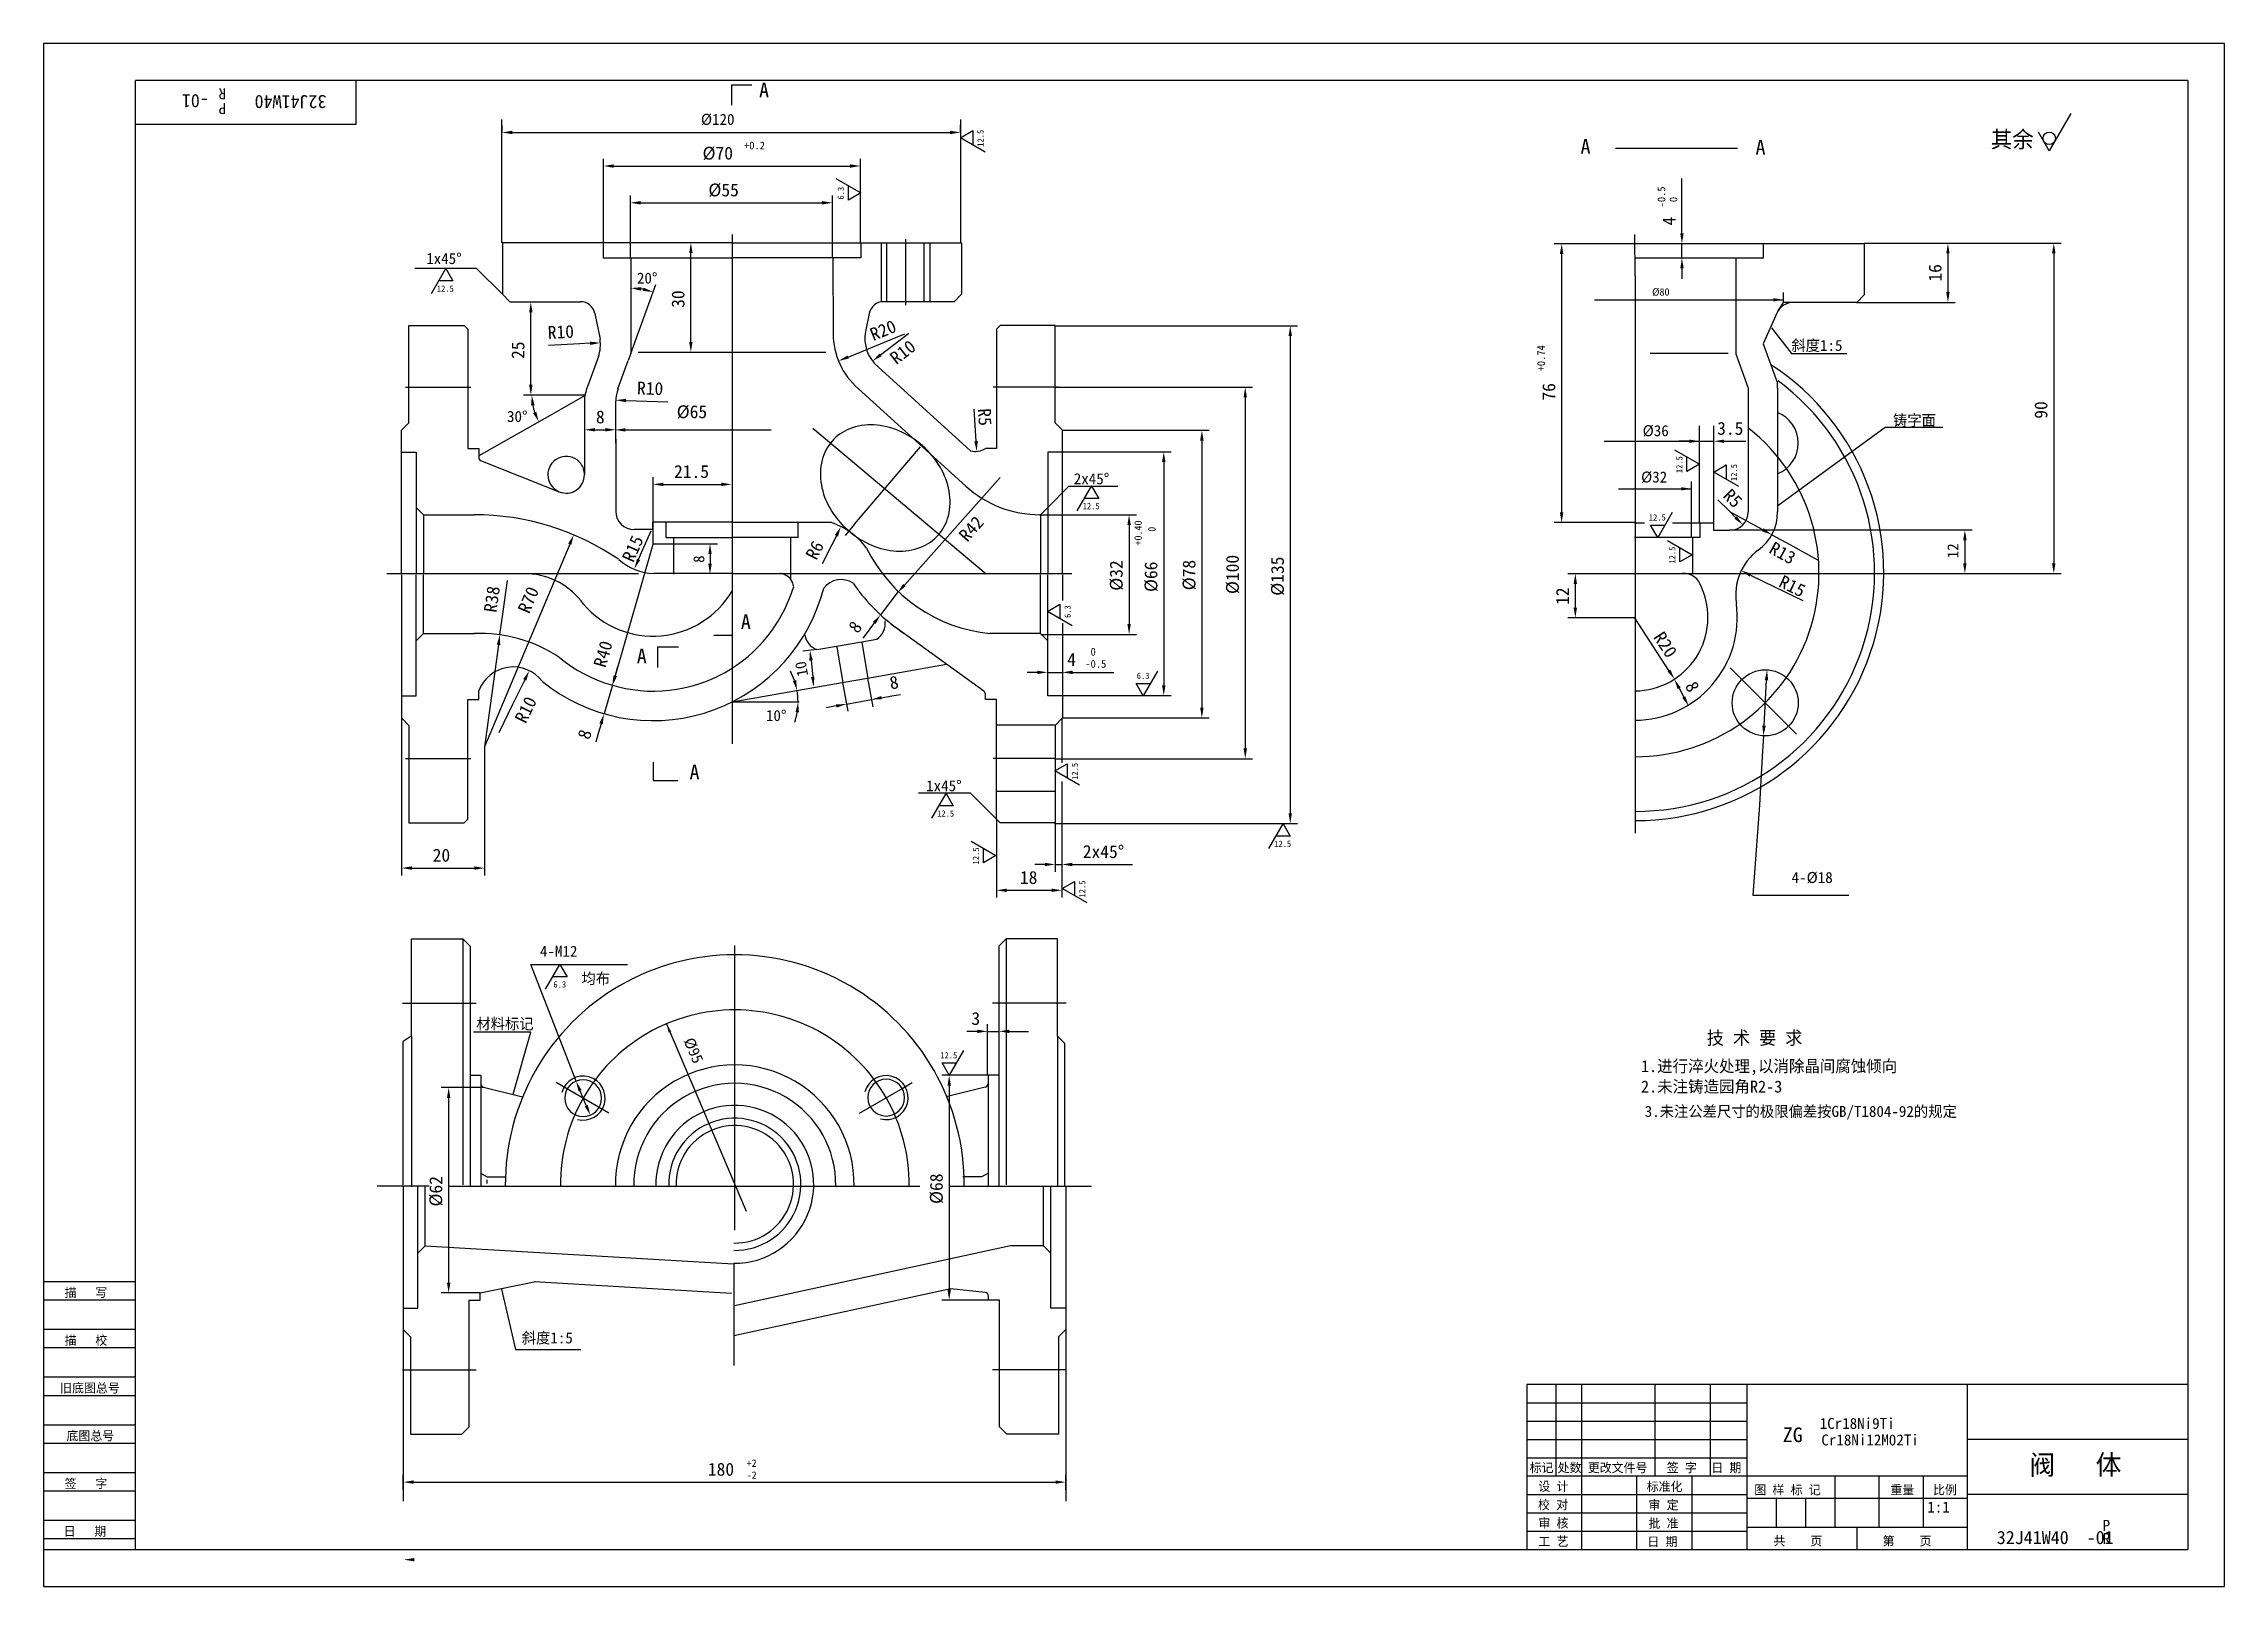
# Model space of a CAD drawing. Header units: metres. Extents: x 0 to 594, y 0 to 420.
import ezdxf

# ---------------------------------------------------------------- set-up
doc = ezdxf.new("R2010")
doc.units = ezdxf.units.M
for name, color, linetype in [('B', 3, 'Continuous'), ('C', 6, 'Continuous'), ('D', 1, 'Continuous'), ('FL', 5, 'Continuous'), ('T', 7, 'Continuous'), ('TL', 4, 'Continuous')]:
    doc.layers.add(name, color=color, linetype=linetype)

# ---------------------------------------------------------------- blocks, each defined once
blk = doc.blocks.new('TUKUN2')
at = {"layer": 'FL'}
for p, q in [((0, 420), (0, 0)), ((594, 420), (0, 420)), ((594, 0), (594, 420)), ((0, 78), (25, 78)), ((0, 70), (25, 70)), ((0, 65), (25, 65)), ((0, 57), (25, 57)), ((412, 30), (412, 55)), ((419, 10), (419, 55)), ((439, 30), (439, 55)), ((454, 30), (454, 55)), ((0, 52), (25, 52)), ((404, 50), (464, 50)), ((0, 44), (25, 44)), ((404, 45), (464, 45)), ((0, 39), (25, 39)), ((404, 40), (464, 40)), ((0, 31), (25, 31)), ((404, 35), (464, 35)), ((449, 10), (449, 30)), ((0, 26), (25, 26)), ((404, 25), (464, 25)), ((0, 18), (25, 18)), ((404, 20), (464, 20)), ((0, 13), (25, 13)), ((404, 15), (464, 15)), ((0, 0), (594, 0))]:
    blk.add_line(p, q, dxfattribs=at)
at = {"layer": 'TL'}
for p, q in [((25, 10), (25, 410)), ((584, 410), (25, 410)), ((85, 410), (85, 398)), ((584, 410), (584, 10)), ((85, 398), (25, 398)), ((0, 83), (25, 83)), ((404, 55), (404, 10)), ((584, 55), (404, 55)), ((464, 10), (464, 55)), ((524, 10), (524, 55)), ((584, 40), (524, 40)), ((524, 30), (404, 30)), ((434, 10), (434, 30)), ((488, 16), (488, 30)), ((500, 16), (500, 30)), ((512, 16), (512, 30)), ((464, 24), (524, 24)), ((472, 16), (472, 24)), ((480, 16), (480, 24)), ((584, 25), (524, 25)), ((524, 16), (464, 16)), ((494, 10), (494, 16)), ((0, 10), (584, 10))]:
    blk.add_line(p, q, dxfattribs=at)
at = {"layer": 'T'}
for s, p in [('描   写', (5.74, 78.76)), ('描   校', (5.74, 65.76)), ('旧底图总号', (4.49, 52.76)), ('底图总号', (6.22, 39.76)), ('标记', (404.75, 31.07)), ('处数', (412.38, 31.07)), ('更改文件号', (420.61, 31.07)), ('签 字', (442.1, 31.07)), ('日 期', (454.23, 31.07)), ('签   字', (5.74, 26.76)), ('校 对', (407.05, 20.99)), ('设 计', (407.14, 25.99)), ('标准化', (436.65, 25.93)), ('审 定', (437.13, 20.93)), ('图 样 标 记', (465.95, 25.04)), ('重量', (503.03, 25.04)), ('比例', (514.64, 25.04)), ('审 核', (407.14, 15.99)), ('批 准', (437.13, 15.93)), ('日   期', (5.45, 13.76)), ('工 艺', (407.14, 10.99)), ('日 期', (436.84, 10.93)), ('共    页', (471.18, 11.13)), ('第    页', (500.9, 11.13))]:
    blk.add_text(s, height=2.5, dxfattribs=at).set_placement(p)

msp = doc.modelspace()

# ---------------------------------------------------------------- linework, layer by layer
at = {"layer": 'B'}
msp.add_lwpolyline([(239.38, 310.53, 0.08), (232.9, 314.62, 0.09), (226.17, 316.18, 0.11), (219.56, 315.12, 0.12), (214.76, 311.78, 0.12), (212.05, 306.6, 0.11), (211.84, 299.91, 0.09), (214.23, 293.43, 0.08), (219.11, 287.52, 0.08), (225.59, 283.42, 0.09), (232.32, 281.86, 0.11), (238.93, 282.92, 0.12), (243.73, 286.26, 0.12), (246.44, 291.44, 0.11), (246.65, 298.14, 0.09), (244.26, 304.61, 0.08)], format="xyb", close=True, dxfattribs=at)
at = {"layer": 'C'}
for p, q in [((187.51, 368.04), (187.51, 264.19)), ((234.78, 366.78), (234.78, 348.76)), ((433.49, 356.75), (433.46, 368.01)), ((433.49, 356.75), (433.49, 243.52)), ((98.61, 326.51), (116.41, 326.51)), ((275.45, 326.51), (258.61, 326.51)), ((276.42, 326.51), (275.88, 326.51)), ((256.76, 275.61), (209.55, 315.22)), ((220.87, 289.22), (238.81, 310.27)), ((220.87, 289.22), (218.33, 286.11)), ((93.51, 275.75), (162.05, 275.75)), ((200.51, 275.75), (280.09, 275.75)), ((446.34, 275.75), (501.25, 275.75)), ((187.51, 258.86), (187.51, 229.39)), ((459.36, 250.1), (477.42, 232.04)), ((433.49, 243.52), (433.49, 235.78)), ((433.49, 235.78), (433.49, 205.09)), ((98.61, 225.42), (116.41, 225.42)), ((275.29, 225.42), (258.61, 225.42)), ((188.22, 174.46), (188.22, 96.97)), ((97.73, 158.8), (117.81, 158.8)), ((278.53, 158.8), (258.45, 158.8)), ((142.2, 135.66), (139.6, 137.16)), ((234, 135.66), (236.6, 137.16)), ((153.98, 128.87), (142.2, 135.66)), ((222.23, 128.87), (234, 135.66)), ((105.02, 108.98), (90.86, 108.98)), ((110.32, 108.98), (238.66, 108.98)), ((246.66, 108.98), (285.4, 108.98)), ((188.02, 87.83), (188.02, 79.89)), ((188.02, 79.89), (188.02, 76.35)), ((188.02, 76.35), (188.02, 68.19)), ((188.02, 68.16), (188.02, 60.16)), ((97.73, 58.95), (117.81, 58.95)), ((278.53, 58.95), (258.45, 58.95))]:
    msp.add_line(p, q, dxfattribs=at)
msp.add_lwpolyline([(147.06, 267.38, 0.23), (131.98, 275.7, 0.23)], format="xyb", dxfattribs=at)
for centre, radius, start, end in [((433.58, 275.88), 50, 269.89, 51.89), ((166, 283.7), 25, 220.76, 329.36), ((188.26, 109.45), 47.5, 359.43, 180.57)]:
    msp.add_arc(centre, radius, start, end, dxfattribs=at)
at = {"layer": 'D'}
for p, q in [((124.84, 365.73), (124.84, 399.32)), ((249.83, 365.73), (249.83, 399.32)), ((552.15, 400.99), (546.29, 390.85)), ((124.88, 395.82), (124.88, 397.82)), ((127.68, 395.82), (246.91, 395.82)), ((249.71, 395.82), (249.71, 397.82)), ((249.71, 394.35), (253.09, 396.31)), ((256.47, 390.45), (249.71, 394.35)), ((253.09, 396.31), (253.09, 392.4)), ((546.29, 390.85), (543.36, 395.92)), ((152.5, 365.73), (152.5, 388.68)), ((155.3, 386.68), (219.67, 386.68)), ((222.47, 365.73), (222.47, 388.68)), ((215.82, 383.24), (222.58, 379.34)), ((219.2, 377.39), (219.2, 381.29)), ((446.25, 373.72), (446.25, 383.29)), ((159.82, 361.66), (159.82, 378.68)), ((162.62, 376.68), (212.05, 376.68)), ((214.85, 361.66), (214.85, 378.68)), ((222.58, 379.34), (219.2, 377.39)), ((446.25, 371.13), (446.25, 373.72)), ((446.25, 368.33), (446.25, 371.13)), ((176.3, 338.79), (176.3, 363.02)), ((228.16, 365.78), (228.16, 349.76)), ((241.4, 365.78), (241.4, 349.76)), ((433.39, 365.53), (411.48, 365.53)), ((413.48, 362.73), (413.48, 292.4)), ((446.25, 361.61), (446.25, 365.53)), ((495.9, 365.67), (520.7, 365.67)), ((518.7, 362.87), (518.7, 352.37)), ((520.7, 365.67), (549.53, 365.67)), ((547.53, 362.87), (547.53, 278.55)), ((117.94, 358.82), (101.15, 358.82)), ((105.64, 352.02), (109.54, 358.78)), ((109.54, 358.78), (111.49, 355.4)), ((125.01, 351.75), (117.94, 358.82)), ((446.25, 358.81), (446.25, 356.01)), ((111.49, 355.4), (107.59, 355.4)), ((159.95, 335.68), (166.79, 354.47)), ((473.92, 349.57), (473.92, 352.26)), ((132.7, 327.12), (132.7, 346.86)), ((422.45, 350.26), (473.92, 350.26)), ((472.48, 347.27), (473.89, 349.52)), ((476.65, 349.57), (473.89, 349.57)), ((493.77, 349.57), (520.7, 349.57)), ((219.11, 334.68), (232.13, 339.98)), ((231.44, 337.94), (235.64, 341.18)), ((232.13, 339.98), (234.58, 340.98)), ((275.37, 343.19), (341.56, 343.19)), ((339.56, 340.39), (339.56, 210.48)), ((470.61, 342.61), (476.05, 335.65)), ((146.06, 338.28), (137.48, 337.86)), ((148.86, 338.42), (146.06, 338.28)), ((227.99, 335.29), (231.44, 337.94)), ((476.05, 335.65), (491.15, 335.65)), ((147.31, 324.32), (130.7, 324.32)), ((158.65, 322.85), (161.45, 322.77)), ((161.45, 322.77), (170.04, 322.52)), ((275.37, 326.48), (329.31, 326.48)), ((327.31, 323.68), (327.31, 228.12)), ((150.19, 314.88), (153.01, 314.88)), ((158.48, 314.84), (198.16, 314.84)), ((253.81, 314.58), (253.44, 320.5)), ((451.03, 309.9), (451.03, 315.96)), ((454.95, 313.76), (454.95, 315.91)), ((472.4, 294.24), (501.59, 315.6)), ((501.59, 315.6), (517.27, 315.6)), ((253.98, 311.79), (253.81, 314.58)), ((277.51, 314.75), (317.49, 314.75)), ((315.49, 311.95), (315.49, 239.21)), ((425.02, 311.76), (451.03, 311.76)), ((444.24, 309.41), (451, 305.5)), ((448.23, 311.76), (445.43, 311.76)), ((451.03, 311.76), (451.03, 313.76)), ((451.03, 311.76), (454.95, 311.76)), ((451.03, 289.69), (451.03, 309.9)), ((454.95, 289.69), (454.95, 313.76)), ((457.75, 311.76), (460.55, 311.76)), ((460.55, 311.76), (463.68, 311.76)), ((277.27, 308.86), (307.11, 308.86)), ((305.11, 306.06), (305.11, 245.29)), ((447.62, 303.55), (447.62, 307.45)), ((451, 305.5), (447.62, 303.55)), ((454.95, 303.35), (458.33, 305.3)), ((461.71, 299.44), (454.95, 303.35)), ((458.33, 305.3), (458.33, 301.39)), ((166, 283.7), (166, 302.01)), ((168.8, 300.01), (184.63, 300.01)), ((234.46, 272.6), (260.56, 301.85)), ((273.51, 293.75), (279.26, 299.48)), ((279.26, 299.48), (292.57, 299.48)), ((281.54, 292.8), (285.45, 299.56)), ((285.45, 299.56), (287.4, 296.18)), ((428.94, 298.8), (448.88, 298.8)), ((448.88, 285.49), (448.88, 300.8)), ((271.51, 291.75), (297.66, 291.75)), ((287.4, 296.18), (283.5, 296.18)), ((443.56, 292.32), (439.65, 285.56)), ((458.89, 292.98), (456.03, 295.84)), ((460.87, 291), (458.89, 292.98)), ((468.26, 287.65), (459.32, 292.55)), ((163.17, 282.13), (165.47, 287.33)), ((215.93, 286.03), (214.66, 283.53)), ((295.66, 288.95), (295.66, 261.98)), ((433.39, 289.6), (411.48, 289.6)), ((439.65, 285.56), (437.7, 288.94)), ((437.7, 288.94), (441.61, 288.94)), ((459.23, 287.59), (525.31, 287.59)), ((470.72, 286.3), (475.63, 283.61)), ((143.3, 283.69), (120.09, 228.53)), ((155.74, 247.94), (166, 283.7)), ((162.04, 279.57), (163.17, 282.13)), ((166, 283.82), (183.52, 283.82)), ((181.52, 281.02), (181.52, 278.39)), ((214.66, 283.53), (212.07, 278.39)), ((442.31, 284.77), (449.07, 280.87)), ((445.69, 278.91), (445.69, 282.82)), ((449.07, 280.87), (445.69, 278.91)), ((475.63, 283.61), (483.16, 279.48)), ((523.31, 284.79), (523.31, 278.55)), ((125.05, 264.65), (126.31, 273.82)), ((433.33, 275.7), (415.21, 275.7)), ((464.91, 275.32), (471.47, 272.12)), ((501.25, 275.75), (525.31, 275.75)), ((525.31, 275.75), (549.53, 275.75)), ((232.8, 270.86), (227.97, 264.52)), ((273.44, 265.42), (276.82, 267.37)), ((276.82, 267.37), (276.82, 263.47)), ((417.21, 272.9), (417.21, 266.48)), ((471.47, 272.12), (479.19, 268.36)), ((124.29, 259.1), (125.05, 264.65)), ((226.27, 262.29), (224.57, 260.06)), ((280.2, 261.52), (273.44, 265.42)), ((433.33, 263.68), (415.21, 263.68)), ((442.69, 249.36), (433.33, 263.79)), ((123.91, 256.33), (120.09, 228.53)), ((224.57, 260.06), (223.11, 258.14)), ((271.59, 259.18), (297.66, 259.18)), ((155.64, 247.75), (156.43, 250.44)), ((210.63, 255.02), (206.76, 254.63)), ((209.03, 252.04), (209.48, 247.6)), ((131.05, 246.78), (127.75, 240.05)), ((154.85, 245.06), (152.64, 237.54)), ((217.61, 246.04), (219.02, 238.23)), ((224.43, 247.27), (225.84, 239.46)), ((270.66, 248.83), (267.86, 248.83)), ((273.46, 248.83), (277.47, 248.83)), ((280.27, 248.83), (283.07, 248.83)), ((283.07, 248.83), (285.66, 248.83)), ((285.66, 248.83), (291.55, 248.83)), ((299.53, 242.43), (297.58, 245.81)), ((297.58, 245.81), (301.48, 245.81)), ((303.43, 249.19), (299.53, 242.43)), ((445.5, 244.49), (446.76, 242.11)), ((468.6, 234.33), (469.27, 246.72)), ((127.75, 240.05), (123.96, 232.34)), ((187.51, 240.79), (205.76, 240.79)), ((215.91, 239.7), (213.15, 239.2)), ((218.66, 240.19), (225.48, 241.43)), ((228.24, 241.92), (231, 242.42)), ((231, 242.42), (233.38, 242.85)), ((277.27, 242.49), (307.11, 242.49)), ((97.51, 236.41), (97.51, 193.55)), ((151.06, 232.17), (150.38, 229.84)), ((151.85, 234.85), (151.06, 232.17)), ((277.36, 236.4), (277.36, 224.16)), ((277.51, 236.41), (317.49, 236.41)), ((120.09, 228.53), (120.09, 193.55)), ((468.14, 225.95), (467.41, 212.71)), ((468.44, 231.54), (468.14, 225.95)), ((275.37, 225.32), (329.31, 225.32)), ((275.42, 221.98), (278.8, 223.94)), ((282.18, 218.08), (275.42, 221.98)), ((278.8, 223.94), (278.8, 220.03)), ((252.44, 215.98), (238.29, 215.98)), ((241.9, 209.12), (245.8, 215.88)), ((245.8, 215.88), (247.75, 212.5)), ((259.51, 208.91), (252.44, 215.98)), ((277.36, 219.16), (277.36, 194.53)), ((247.75, 212.5), (243.85, 212.5)), ((259.51, 208.91), (259.51, 187.5)), ((275.56, 207.97), (275.56, 194.53)), ((467.41, 212.71), (465.58, 188.21)), ((252.65, 202.86), (259.41, 198.96)), ((275.37, 207.68), (341.56, 207.68)), ((333.7, 200.87), (337.6, 207.63)), ((339.56, 204.25), (335.65, 204.25)), ((337.6, 207.63), (339.56, 204.25)), ((256.03, 197.01), (256.03, 200.91)), ((259.41, 198.96), (256.03, 197.01)), ((272.76, 196.53), (269.96, 196.53)), ((275.56, 196.53), (277.36, 196.53)), ((280.16, 196.53), (282.96, 196.53)), ((282.96, 196.53), (296.55, 196.53)), ((100.31, 195.55), (117.29, 195.55)), ((277.36, 194.53), (277.36, 187.5)), ((277.44, 189.97), (280.82, 191.92)), ((280.82, 191.92), (280.82, 188.02)), ((262.31, 189.5), (274.56, 189.5)), ((284.2, 186.07), (277.44, 189.97)), ((465.58, 188.21), (491.67, 188.21)), ((145.03, 137.53), (132.72, 169.33)), ((132.72, 169.33), (159, 169.33)), ((136.74, 162.57), (140.64, 169.33)), ((140.64, 169.33), (142.59, 165.95)), ((142.59, 165.95), (138.69, 165.95)), ((132.74, 150.9), (117.09, 150.9)), ((127.86, 133.98), (132.74, 150.9)), ((169.65, 153.15), (191.36, 102.17)), ((254.3, 151.1), (251.5, 151.1)), ((257.1, 139.13), (257.1, 153.1)), ((257.1, 151.1), (260.22, 151.1)), ((263.02, 151.1), (265.82, 151.1)), ((265.82, 151.1), (268.25, 151.1)), ((250.57, 145.89), (246.66, 139.13)), ((257.1, 139.13), (244.66, 139.13)), ((246.66, 139.13), (244.71, 142.51)), ((244.71, 142.51), (248.62, 142.51)), ((120.04, 135.78), (108.32, 135.78)), ((110.32, 132.98), (110.32, 82.67)), ((147.81, 130.89), (146.11, 134.95)), ((246.66, 136.33), (246.66, 80.73)), ((118.94, 79.87), (108.32, 79.87)), ((124.68, 80.88), (128.55, 64.51)), ((257.39, 77.93), (244.66, 77.93)), ((97.93, 69.93), (97.93, 23.16)), ((278.39, 69.93), (278.39, 23.16)), ((128.55, 64.51), (146.3, 64.51)), ((97.95, 26.29), (97.95, 30.38)), ((278.42, 26.29), (278.42, 30.38)), ((100.75, 28.38), (275.62, 28.38))]:
    msp.add_line(p, q, dxfattribs=at)
msp.add_circle((546.29, 394.23), 1.69, dxfattribs=at)
for centre, radius, start, end in [((159.95, 335.68), 17.77, 79.04, 80.96), ((147.78, 324.32), 14.8, 190.85, 198.59), ((187.51, 240.79), 17.98, 18.93, 27.86), ((187.51, 240.79), 17.98, 0, 10), ((187.51, 240.79), 17.98, 342.14, 351.07)]:
    msp.add_arc(centre, radius, start, end, dxfattribs=at)
for points in [[(127.68, 396.29), (127.68, 395.36), (124.88, 395.82)], [(246.91, 396.29), (246.91, 395.36), (249.71, 395.82)], [(155.3, 387.15), (155.3, 386.22), (152.5, 386.68)], [(219.67, 387.15), (219.67, 386.22), (222.47, 386.68)], [(162.62, 377.14), (162.62, 376.21), (159.82, 376.68)], [(212.05, 377.14), (212.05, 376.21), (214.85, 376.68)], [(445.79, 368.33), (446.72, 368.33), (446.25, 365.53)], [(175.84, 363.02), (176.77, 363.02), (176.3, 365.82)], [(413.01, 362.73), (413.95, 362.73), (413.48, 365.53)], [(518.24, 362.87), (519.17, 362.87), (518.7, 365.67)], [(547.06, 362.87), (548, 362.87), (547.53, 365.67)], [(445.79, 358.81), (446.72, 358.81), (446.25, 361.61)], [(162.71, 352.76), (162.78, 353.69), (159.95, 353.45)], [(163.46, 353.57), (163.21, 352.68), (166.03, 352.38)], [(471.12, 350.71), (473.92, 350.26), (471.12, 349.81)], [(518.24, 352.37), (519.17, 352.37), (518.7, 349.57)], [(132.24, 346.86), (133.17, 346.86), (132.7, 349.66)], [(148.88, 337.95), (148.84, 338.88), (151.66, 338.55)], [(175.84, 338.79), (176.77, 338.79), (176.3, 335.99)], [(339.1, 340.39), (340.03, 340.39), (339.56, 343.19)], [(219.29, 334.25), (218.94, 335.11), (216.52, 333.62)], [(228.28, 334.92), (227.71, 335.66), (225.78, 333.58)], [(132.24, 327.12), (133.17, 327.12), (132.7, 324.32)], [(132.78, 321.49), (133.71, 321.58), (132.98, 324.32)], [(158.64, 322.38), (158.67, 323.32), (155.85, 322.93)], [(326.84, 323.68), (327.77, 323.68), (327.31, 326.48)], [(134.18, 319.79), (133.32, 319.41), (134.89, 317.05)], [(150.19, 315.34), (150.19, 314.41), (147.39, 314.88)], [(153.01, 315.34), (153.01, 314.41), (155.81, 314.88)], [(158.48, 315.31), (158.48, 314.37), (155.68, 314.84)], [(253.52, 311.76), (254.45, 311.82), (254.16, 308.99)], [(315.02, 311.95), (315.95, 311.95), (315.49, 314.75)], [(448.23, 312.22), (448.23, 311.29), (451.03, 311.76)], [(448.23, 312.21), (451.03, 311.76), (448.23, 311.31)], [(457.75, 312.22), (457.75, 311.29), (454.95, 311.76)], [(304.64, 306.06), (305.57, 306.06), (305.11, 308.86)], [(168.8, 300.48), (168.8, 299.54), (166, 300.01)], [(184.63, 300.48), (184.63, 299.54), (187.43, 300.01)], [(446.08, 299.25), (448.88, 298.8), (446.08, 298.35)], [(295.2, 288.95), (296.13, 288.95), (295.66, 291.75)], [(413.01, 292.4), (413.95, 292.4), (413.48, 289.6)], [(460.54, 290.67), (461.2, 291.33), (462.85, 289.02)], [(143.73, 283.51), (142.87, 283.87), (144.38, 286.27)], [(216.34, 285.81), (215.51, 286.24), (217.19, 288.52)], [(468.04, 287.24), (468.49, 288.06), (470.72, 286.3)], [(522.85, 284.79), (523.78, 284.79), (523.31, 287.59)], [(162.47, 279.38), (161.62, 279.76), (160.91, 277.01)], [(181.05, 281.02), (181.99, 281.02), (181.52, 283.82)], [(181.05, 278.39), (181.99, 278.39), (181.52, 275.59)], [(416.74, 272.9), (417.67, 272.9), (417.21, 275.7)], [(464.7, 274.9), (465.11, 275.74), (462.39, 276.54)], [(522.85, 278.55), (523.78, 278.55), (523.31, 275.75)], [(547.06, 278.55), (548, 278.55), (547.53, 275.75)], [(234.81, 272.29), (234.11, 272.91), (232.59, 270.51)], [(225.9, 262.57), (226.64, 262.01), (227.97, 264.52)], [(295.2, 261.98), (296.13, 261.98), (295.66, 259.18)], [(416.74, 266.48), (417.67, 266.48), (417.21, 263.68)], [(124.37, 256.27), (123.45, 256.39), (124.29, 259.1)], [(209.5, 252.09), (208.57, 251.99), (208.75, 254.83)], [(442.3, 249.11), (443.08, 249.62), (444.21, 247.01)], [(469.74, 246.69), (468.81, 246.74), (469.43, 249.51)], [(131.47, 246.57), (130.63, 246.99), (132.28, 249.29)], [(155.19, 247.88), (156.09, 247.62), (154.85, 245.06)], [(156.19, 247.81), (155.29, 248.07), (154.96, 245.25)], [(204.98, 246.74), (204.07, 246.5), (205.22, 243.91)], [(209.94, 247.65), (209.02, 247.56), (209.76, 244.82)], [(270.66, 249.3), (270.66, 248.37), (273.46, 248.83)], [(280.27, 249.3), (280.27, 248.37), (277.47, 248.83)], [(304.64, 245.29), (305.57, 245.29), (305.11, 242.49)], [(445.91, 244.71), (445.08, 244.27), (444.18, 246.97)], [(204.81, 238.03), (205.74, 237.96), (205.5, 240.79)], [(215.83, 240.15), (215.99, 239.24), (218.66, 240.19)], [(228.16, 242.38), (228.32, 241.47), (225.48, 241.43)], [(315.02, 239.21), (315.95, 239.21), (315.49, 236.41)], [(447.17, 242.33), (446.35, 241.89), (448.08, 239.64)], [(151.4, 234.98), (152.3, 234.72), (152.64, 237.54)], [(469.06, 234.31), (468.13, 234.36), (468.44, 231.54)], [(326.84, 228.12), (327.77, 228.12), (327.31, 225.32)], [(339.1, 210.48), (340.03, 210.48), (339.56, 207.68)], [(100.31, 196.02), (100.31, 195.09), (97.51, 195.55)], [(117.29, 196.02), (117.29, 195.09), (120.09, 195.55)], [(272.76, 197), (272.76, 196.07), (275.56, 196.53)], [(280.16, 197), (280.16, 196.07), (277.36, 196.53)], [(262.31, 189.96), (262.31, 189.03), (259.51, 189.5)], [(274.56, 189.96), (274.56, 189.03), (277.36, 189.5)], [(170.97, 151.03), (169.65, 153.15), (170.25, 150.73)], [(254.3, 151.56), (254.3, 150.63), (257.1, 151.1)], [(263.02, 151.56), (263.02, 150.63), (260.22, 151.1)], [(145.68, 134.77), (146.54, 135.13), (145.03, 137.53)], [(246.2, 136.33), (247.13, 136.33), (246.66, 139.13)], [(109.86, 132.98), (110.79, 132.98), (110.32, 135.78)], [(147.38, 130.71), (148.24, 131.07), (148.9, 128.31)], [(109.86, 82.67), (110.79, 82.67), (110.32, 79.87)], [(246.2, 80.73), (247.13, 80.73), (246.66, 77.93)], [(100.75, 28.85), (100.75, 27.92), (97.95, 28.38)], [(275.62, 28.85), (275.62, 27.92), (278.42, 28.38)], [(100.96, 7.73), (100.96, 6.8), (98.16, 7.26)]]:
    msp.add_solid(points, dxfattribs=at)
at = {"layer": 'FL'}
for centre in [(146.96, 132.92), (229.48, 133.05)]:
    msp.add_arc(centre, 6, 255, 165, dxfattribs=at)
at = {"layer": 'TL'}
for p, q in [((187.37, 408.78), (187.37, 403.23)), ((187.37, 408.78), (192.93, 408.78)), ((428.13, 391.56), (461.34, 391.56)), ((152.51, 365.75), (125.01, 365.75)), ((125.01, 365.75), (125.01, 351.75)), ((152.45, 365.68), (152.45, 361.68)), ((187.51, 365.75), (152.51, 365.75)), ((187.51, 365.75), (222.51, 365.75)), ((222.51, 365.75), (229.76, 365.75)), ((222.57, 365.68), (222.57, 361.68)), ((229.69, 349.76), (229.69, 365.78)), ((229.76, 365.75), (239.84, 365.75)), ((239.84, 365.75), (250.01, 365.75)), ((239.88, 349.76), (239.88, 365.78)), ((250.01, 365.75), (250.01, 351.75)), ((433.4, 365.57), (468.4, 365.57)), ((468.4, 365.57), (495.9, 365.57)), ((468.4, 365.57), (468.4, 361.57)), ((495.9, 365.57), (495.9, 351.57)), ((152.45, 361.68), (159.95, 361.68)), ((159.95, 361.68), (159.95, 335.68)), ((159.95, 361.68), (187.56, 361.68)), ((215.07, 361.68), (187.47, 361.68)), ((214.97, 361.6), (215.04, 341.1)), ((222.57, 361.68), (215.07, 361.68)), ((460.9, 361.57), (433.47, 361.57)), ((460.9, 361.57), (460.9, 335.57)), ((468.4, 361.57), (460.9, 361.57)), ((125.01, 351.75), (127.01, 349.75)), ((250.01, 351.75), (248.01, 349.75)), ((495.9, 351.57), (493.9, 349.57)), ((127.01, 349.75), (146.23, 349.75)), ((150.16, 346.54), (151.56, 339.53)), ((224.87, 346.54), (223.89, 341.65)), ((239.84, 349.75), (228.79, 349.75)), ((248.01, 349.75), (239.84, 349.75)), ((472.08, 346.59), (468.41, 338.3)), ((493.9, 349.57), (476.65, 349.57)), ((99.51, 343.25), (114.51, 343.25)), ((99.51, 316.75), (99.51, 343.25)), ((114.51, 343.25), (115.51, 342.25)), ((115.51, 342.25), (115.51, 309.75)), ((260.51, 343.25), (259.51, 342.25)), ((259.51, 342.25), (259.51, 309.75)), ((275.51, 343.25), (260.51, 343.25)), ((275.51, 316.75), (275.51, 343.25)), ((156.45, 326.06), (159.26, 333.77)), ((161.92, 335.99), (213.08, 335.99)), ((458.82, 335.65), (437.58, 335.65)), ((460.9, 335.57), (464.32, 326.17)), ((468.41, 338.3), (472.32, 327.58)), ((148.33, 327.14), (147.91, 325.98)), ((252.48, 309.18), (227.31, 331.99)), ((472.32, 326.17), (472.32, 327.86)), ((147.3, 324.16), (138.64, 319.16)), ((147.31, 322.56), (147.31, 302.62)), ((155.85, 311.19), (155.85, 322.64)), ((251.21, 299.53), (221.94, 326.06)), ((464.32, 326.17), (464.32, 292.55)), ((472.32, 326.17), (472.32, 292.57)), ((97.51, 314.75), (99.51, 316.75)), ((138.64, 319.16), (118.54, 307.82)), ((277.51, 314.75), (275.51, 316.75)), ((97.51, 308.75), (97.51, 314.75)), ((115.51, 309.75), (118.51, 309.75)), ((118.51, 309.75), (118.51, 307.33)), ((155.85, 312.28), (155.85, 292.71)), ((259.51, 309.75), (256.51, 309.75)), ((277.51, 308.75), (277.51, 314.75)), ((97.51, 275.75), (97.51, 308.75)), ((97.51, 308.75), (101.51, 308.75)), ((101.51, 308.75), (101.51, 293.75)), ((119.01, 306.47), (140.46, 297.97)), ((273.51, 308.75), (273.51, 293.75)), ((277.51, 308.75), (273.51, 308.75)), ((277.51, 275.75), (277.51, 308.75)), ((101.51, 293.75), (103.51, 291.75)), ((101.51, 293.75), (101.51, 275.75)), ((103.51, 291.75), (117.31, 291.75)), ((103.51, 291.75), (103.51, 275.75)), ((271.51, 291.75), (271.36, 291.75)), ((273.51, 293.75), (271.51, 291.75)), ((271.51, 291.75), (271.51, 275.75)), ((273.51, 293.75), (273.51, 275.75)), ((165.88, 287.71), (160.85, 287.71)), ((169.38, 289.71), (165.88, 289.71)), ((165.88, 289.71), (165.88, 287.71)), ((187.38, 289.71), (169.38, 289.71)), ((169.61, 285.55), (169.61, 289.71)), ((169.61, 285.55), (171.61, 285.55)), ((171.61, 285.55), (171.61, 275.56)), ((171.61, 285.55), (187.61, 285.55)), ((203.41, 285.55), (187.41, 285.55)), ((187.65, 289.71), (205.65, 289.71)), ((205.41, 285.55), (203.41, 285.55)), ((205.41, 289.55), (205.41, 285.55)), ((205.65, 289.71), (209.15, 289.71)), ((209.15, 289.71), (214.31, 289.71)), ((433.33, 289.55), (436.06, 289.55)), ((449.11, 285.55), (433.33, 285.55)), ((443.69, 289.55), (451.33, 289.55)), ((449.11, 285.55), (449.11, 275.76)), ((451.11, 285.55), (449.11, 285.55)), ((451.11, 289.55), (451.11, 285.55)), ((451.33, 289.55), (454.83, 289.55)), ((454.83, 289.55), (454.83, 287.55)), ((454.83, 287.55), (459.32, 287.55)), ((97.51, 275.41), (97.51, 242.41)), ((101.51, 257.41), (101.51, 275.41)), ((103.51, 259.41), (103.51, 275.41)), ((171.51, 275.75), (166.18, 275.75)), ((187.51, 275.75), (171.51, 275.75)), ((187.51, 275.75), (200.51, 275.75)), ((271.51, 259.41), (271.51, 275.41)), ((273.51, 257.41), (273.51, 275.41)), ((277.51, 275.41), (277.51, 268.38)), ((433.49, 275.75), (446.34, 275.75)), ((187.51, 264.19), (187.51, 258.86)), ((256.1, 243.71), (230.6, 262.16)), ((277.51, 262.19), (277.51, 242.41)), ((101.51, 257.41), (103.51, 259.41)), ((101.51, 242.41), (101.51, 257.41)), ((103.51, 259.41), (117.25, 259.41)), ((167.22, 255.77), (172.96, 255.77)), ((167.22, 255.77), (167.22, 250.13)), ((187.51, 258.86), (182.6, 258.86)), ((210.63, 255.02), (215.98, 255.96)), ((215.98, 255.96), (222.9, 257.18)), ((216.06, 255.69), (216.01, 255.97)), ((216.06, 255.69), (217.68, 246.11)), ((222.85, 257.03), (224.49, 247.12)), ((222.9, 257.18), (226.94, 257.89)), ((271.51, 259.41), (257.77, 259.41)), ((273.51, 257.41), (271.51, 259.41)), ((273.51, 242.41), (273.51, 257.41)), ((224.41, 247.29), (245.9, 251.08)), ((118.51, 241.41), (118.51, 243.83)), ((197.36, 242.52), (217.52, 246.08)), ((217.52, 246.08), (224.41, 247.29)), ((97.51, 242.41), (101.51, 242.41)), ((97.51, 242.41), (97.51, 236.41)), ((115.51, 208.91), (115.51, 241.41)), ((115.51, 241.41), (118.51, 241.41)), ((187.51, 240.79), (197.36, 242.52)), ((256.51, 241.41), (256.51, 242.9)), ((259.51, 241.41), (256.51, 241.41)), ((259.51, 234.63), (259.51, 241.41)), ((277.51, 242.41), (273.51, 242.41)), ((277.51, 242.41), (277.51, 236.41)), ((97.51, 236.41), (99.51, 234.41)), ((99.51, 234.41), (99.51, 207.91)), ((259.51, 216.55), (259.51, 234.63)), ((259.59, 234.55), (275.56, 234.55)), ((277.51, 236.41), (275.51, 234.41)), ((275.51, 234.41), (275.51, 216.55)), ((166.03, 224.38), (166.03, 219.36)), ((166.03, 219.36), (172.71, 219.36)), ((259.51, 208.91), (259.51, 216.55)), ((259.59, 216.53), (275.56, 216.53)), ((275.51, 216.55), (275.51, 207.91)), ((99.51, 207.91), (114.51, 207.91)), ((114.51, 207.91), (115.51, 208.91)), ((260.51, 207.91), (259.51, 208.91)), ((275.51, 207.91), (260.51, 207.91)), ((100.18, 176.28), (114.18, 176.28)), ((100.18, 149.78), (100.18, 176.28)), ((114.18, 176.28), (114.18, 109.31)), ((114.18, 176.28), (116.18, 174.28)), ((116.18, 174.28), (116.18, 108.78)), ((262.14, 176.28), (260.14, 174.28)), ((260.14, 174.28), (260.14, 108.78)), ((262.14, 176.28), (262.14, 109.31)), ((276.14, 176.28), (262.14, 176.28)), ((276.14, 149.78), (276.14, 176.28)), ((100.13, 149.79), (97.9, 148.33)), ((100.18, 149.78), (100.18, 108.78)), ((276.14, 149.78), (276.14, 108.78)), ((278.14, 147.78), (276.14, 149.78)), ((97.9, 109.33), (97.9, 148.33)), ((278.14, 108.78), (278.14, 147.78)), ((116.07, 139.17), (119.07, 139.17)), ((119.07, 139.17), (119.07, 136.84)), ((119.07, 136.84), (119.07, 108.98)), ((257.25, 139.17), (257.25, 136.84)), ((260.25, 139.17), (257.25, 139.17)), ((257.25, 136.84), (257.25, 108.98)), ((119.83, 135.87), (130.47, 133.25)), ((256.49, 135.87), (245.85, 133.25)), ((97.93, 108.93), (97.93, 75.75)), ((101.93, 90.74), (101.93, 109.02)), ((103.93, 92.74), (103.93, 108.93)), ((118.96, 112.48), (120.84, 111.48)), ((120.84, 111.48), (125.9, 111.48)), ((120.84, 109.65), (120.84, 110.65)), ((255.47, 111.48), (250.42, 111.48)), ((257.35, 112.48), (255.47, 111.48)), ((272.39, 92.74), (272.39, 108.93)), ((274.39, 90.74), (274.39, 109.02)), ((278.39, 108.93), (278.39, 75.83)), ((101.93, 90.74), (103.93, 92.74)), ((101.93, 75.74), (101.93, 90.74)), ((103.93, 92.74), (187.88, 87.83)), ((263.4, 92.74), (188.16, 76.41)), ((272.39, 92.74), (263.4, 92.74)), ((274.39, 90.74), (272.39, 92.74)), ((274.39, 75.74), (274.39, 90.74)), ((115.93, 43.43), (115.93, 77.93)), ((115.93, 77.93), (118.93, 77.93)), ((118.93, 79.93), (134.08, 82.96)), ((118.93, 77.93), (118.93, 79.93)), ((133.66, 82.98), (187.41, 79.84)), ((247.14, 81.02), (188.02, 68.19)), ((256.49, 80.02), (247.14, 81.02)), ((257.39, 77.93), (257.39, 79.03)), ((260.39, 77.93), (257.39, 77.93)), ((260.39, 43.43), (260.39, 77.93)), ((97.93, 75.75), (97.93, 69.93)), ((97.93, 75.74), (101.93, 75.74)), ((278.39, 75.74), (274.39, 75.74)), ((278.39, 75.83), (278.39, 69.93)), ((97.93, 69.93), (99.93, 67.93)), ((99.93, 67.93), (99.93, 41.43)), ((278.39, 69.93), (276.39, 67.93)), ((276.39, 67.93), (276.39, 41.43)), ((113.93, 41.43), (115.93, 43.43)), ((262.39, 41.43), (260.39, 43.43)), ((99.93, 41.43), (113.93, 41.43)), ((276.39, 41.43), (262.39, 41.43))]:
    msp.add_line(p, q, dxfattribs=at)
for points in [[(151.13, 334.82, 0.12), (151.56, 339.53, 0.12)], [(215.04, 341.1, 0.22), (221.94, 326.06, 0.22)], [(252.48, 309.18, 0.21), (256.51, 309.75, 0.21)], [(224.17, 282.67, 0.15), (214.31, 289.71, 0.15)], [(156.64, 279.6, 0.18), (166.18, 275.75, 0.18)], [(224.17, 282.67, 0.26), (257.77, 259.41, 0.27)], [(467.01, 282.08, 0.28), (461.07, 267.56, 0.28)], [(203.41, 274.3, 0.21), (200.51, 275.75, 0.37)], [(203.54, 274.12, 0.01), (203.41, 274.3, 0.37)], [(204.3, 272.15, 0.13), (203.54, 274.12, 0.37)], [(220.49, 273.12, 0.39), (212.49, 271.76, 0.39)], [(451.56, 272.02, 0.36), (446.34, 275.75, 0.36)], [(140.57, 252.82, 0.2), (170.49, 243.95, 0.2), (197.37, 258.87, 0.09), (204.3, 272.15)], [(220.49, 273.12, 0.01), (222.25, 270.7, 0.27)], [(222.25, 270.7, 0.08), (234.36, 259.45, 0.27)], [(226.94, 257.89, 0.3), (229.18, 262.84, 0.3)], [(140.57, 252.82, 0.16), (117.25, 259.41, 0.16)], [(207.37, 259.03, 0.28), (210.63, 255.02, 0.28)], [(135.85, 246.34, 0.59), (118.51, 243.83, 0.59)], [(151.96, 132.92, 1), (141.96, 132.92, 1), (151.96, 132.92, 1)], [(234.48, 133.05, 1), (224.48, 133.05, 1), (234.48, 133.05, 1)]]:
    msp.add_lwpolyline(points, format="xyb", dxfattribs=at)
for points in [[(151.13, 334.82), (148.33, 327.14)], [(159.95, 335.68), (159.26, 333.77)], [(203.41, 285.55), (203.41, 275.56), (203.41, 274.29)]]:
    msp.add_lwpolyline(points, dxfattribs=at)
msp.add_circle((468.93, 240.53), 9, dxfattribs=at)
for centre, radius, start, end in [((146.23, 345.75), 4, 11.32, 90), ((228.79, 345.75), 4, 90, 168.68), ((476.65, 344.57), 5, 90, 156.14), ((233.7, 339.69), 10, 168.68, 230.31), ((433.72, 275.99), 67.5, 269.8, 56.99), ((433.72, 275.99), 65, 269.8, 53.39), ((157.31, 322.56), 10, 160, 180), ((165.85, 322.64), 10, 160, 180), ((468.93, 311.24), 9, 292.08, 67.92), ((119.51, 307.33), 1, 180, 240), ((119.51, 307.33), 1, 180, 240), ((142.34, 302.64), 5, 37.94, 227.91), ((142.34, 302.64), 5, 0.15, 37.35), ((142.34, 302.64), 5, 228.8, 254.01), ((142.31, 302.62), 5, 248.39, 0), ((271.36, 321.75), 30, 227.81, 270), ((117.23, 221.75), 70, 55.75, 89.95), ((160.85, 292.71), 5, 180, 270), ((459.32, 292.55), 5, 270, 0), ((459.32, 292.55), 13, 306.3, 0), ((166, 283.7), 48, 231.09, 342.6), ((166, 283.7), 48, 342.6, 345.6), ((433.33, 263.79), 20, 270.46, 24.29), ((433.33, 263.79), 28, 270.33, 7.75), ((255.51, 242.9), 1, 0, 54.1), ((188.26, 109.45), 62.5, 359.57, 180.43), ((120.07, 136.84), 1, 180, 256.15), ((188.26, 109.45), 32.5, 359.17, 180.83), ((188.26, 109.45), 27.5, 359.02, 180.98), ((256.25, 136.84), 1, 283.85, 0), ((188.26, 109.45), 21.5, 269.37, 181.25), ((188.26, 109.45), 18, 269.24, 181.49), ((188.26, 109.45), 16, 269.15, 181.68), ((256.39, 79.03), 1, 0, 83.91)]:
    msp.add_arc(centre, radius, start, end, dxfattribs=at)

# ---------------------------------------------------------------- block references
msp.add_blockref('TUKUN2', (0, 0), dxfattribs=at)

# ---------------------------------------------------------------- texts
at = {"layer": 'D'}
for s, height, rotation, p in [('-01', 3.6, 180, (45, 406.2)), ('R', 3, 180, (49.7, 407.83)), ('32J41W40', 3.6, 180, (77.05, 405.97)), ('P', 3, 180, (49.7, 403.8)), ('12.5', 1.7, 90, (256.02, 391.93)), ('6.3', 1.7, 90, (217.97, 377.56)), ('-0.5', 2.1, 90, (441.7, 375.42)), (' 0', 2.1, 90, (444.99, 375.42)), ('4', 3.5, 90, (444.5, 370.47)), ('16', 3.5, 90, (516.95, 355.21)), ('30', 3.5, 90, (174.55, 348.07)), ('R20', 3.5, 22.17, (226, 339.01)), ('25', 3.5, 90, (130.95, 334.16)), ('R10', 3.5, 2.81, (137.4, 339.61)), ('R10', 3.5, 37.64, (232.26, 332.46)), ('+0.74', 2.1, 90, (408.93, 330.77)), ('R10', 3.5, 358.35, (161.59, 324.51)), ('76', 3.5, 90, (411.73, 322.82)), ('90', 3.5, 90, (545.78, 317.88)), ('R5', 3.5, 273.57, (254.47, 320.6)), ('12.5', 1.7, 90, (446.39, 303.07)), ('12.5', 1.7, 90, (461.26, 300.92)), ('R5', 3.5, 314.97, (457.16, 296.68)), ('R42', 3.5, 48.26, (251.57, 284.12)), ('R15', 3.5, 66.2, (160.62, 278.54)), ('+0.40', 2, 90, (299.11, 283.37)), ('0', 2, 90, (302.86, 287.12)), ('8', 3, 90, (179.97, 278.64)), ('R6', 3.5, 63.18, (210.5, 279.18)), ('%%c78', 3.5, 90, (313.74, 271.17)), ('%%C100', 3.5, 90, (325.56, 270.15)), ('%%c135', 3.5, 90, (337.81, 269.69)), ('12.5', 1.7, 90, (444.46, 278.44)), ('R13', 3.5, 331.26, (469.7, 281.51)), ('12', 3, 90, (521.55, 279.89)), ('%%C32', 3.5, 90, (293.91, 271.05)), ('%%c66', 3.5, 90, (303.36, 270.7)), ('R15', 3.5, 334.02, (472.34, 272.3)), ('R38', 3.5, 82.17, (123.33, 264.98)), ('R70', 3.5, 67.18, (132.25, 264.6)), ('12', 3.5, 90, (415.46, 267.19)), ('8', 3.5, 52.71, (221.71, 259.2)), ('6.3', 1.7, 90, (279.75, 263.64)), ('R40', 3.5, 73.98, (153.06, 249.91)), ('R20', 3.5, 302.98, (438.34, 258.42)), ('10', 3, 100, (208.25, 248.02)), ('8', 3.5, 10.25, (230.77, 244.16)), ('8', 3.5, 297.99, (446.99, 245.16)), ('R10', 3.5, 63.86, (131.31, 234.69)), ('8', 3.5, 73.64, (148.7, 230.33)), ('12.5', 1.7, 90, (281.73, 219.56)), ('12.5', 1.7, 90, (254.8, 196.53)), ('12.5', 1.7, 90, (283.75, 187.54)), ('%%C95', 3, 293.07, (174.28, 148.59)), ('%%c62', 3.5, 90, (108.57, 103.41)), ('%%C68', 3.5, 90, (244.91, 104.11))]:
    msp.add_text(s, height=height, rotation=rotation, dxfattribs=at).set_placement(p)
for s, height, p in [('A', 4, (194.87, 405.36)), ('%%c120', 3, (179.04, 397.89)), ('%%C70', 3.5, (179.48, 388.43)), ('+0.2', 2.1, (190.77, 391.23)), ('A', 4, (418.63, 390)), ('A', 4, (466.29, 389.8)), ('其余', 4.5, (530.37, 391.69)), ('%%c55', 3.5, (181.07, 378.43)), ('1x45%%d', 3, (104.21, 360)), ('20%%d', 3, (161.61, 354.67)), ('12.5', 1.7, (107.11, 352.47)), ('%%C80', 2, (438.12, 351.4)), ('斜度1:5', 3, (476.05, 336.34)), ('%%c65', 3.5, (172.44, 318.04)), ('30%%d', 3, (126.22, 317.01)), ('8', 3.5, (150.44, 316.63)), ('%%C36', 3, (435.55, 313.13)), ('3.5', 3.5, (455.84, 313.51)), ('铸字面', 3, (503.74, 315.96)), ('21.5', 3.5, (171.72, 301.76)), ('2x45%%d', 3, (280.59, 300.05)), ('%%C32', 3, (435.12, 300.51)), ('12.5', 1.7, (283.02, 293.25)), ('12.5', 1.7, (437.23, 290.17)), ('A', 4, (189.91, 260.62)), (' 0', 2.1, (283.74, 253.38)), ('A', 4, (161.57, 251.28)), ('4', 3.5, (278.79, 250.58)), ('-0.5', 2.1, (283.74, 250.09)), ('6.3', 1.7, (297.75, 247.04)), ('10%%d', 3, (196.73, 235.58)), ('A', 4, (175.94, 219.7)), ('1x45%%d', 3, (240.39, 216.47)), ('12.5', 1.7, (243.37, 209.57)), ('12.5', 1.7, (335.18, 201.32)), ('20', 3.5, (105.97, 197.3)), ('2x45%%d', 3.5, (283.05, 198.28)), ('18', 3.5, (265.93, 191.25)), ('4-%%c18', 3, (476.13, 191.49)), ('4-M12', 3, (135.2, 171.4)), ('均布', 3, (146.49, 164)), ('6.3', 1.7, (138.86, 163.02)), ('材料标记', 3, (117.86, 151.66)), ('3', 3.5, (252.71, 152.85)), ('技 术 要 求', 3.6, (453.01, 147.52)), ('12.5', 1.7, (244.24, 143.74)), ('1.进行淬火处理,以消除晶间腐蚀倾向', 3.24, (435.09, 140.01)), ('2.未注铸造园角R2-3', 3.24, (435.09, 134.45)), ('3.未注公差尺寸的极限偏差按GB/T1804-92的规定', 3, (436.1, 127.81)), ('斜度1:5', 3, (130.23, 66.15)), ('ZG', 4, (473.71, 39.26)), ('1Cr18Ni9Ti', 3, (483.78, 42.86)), ('Cr18Ni12M02Ti', 3, (484.23, 38.36)), ('阀   体', 5.4, (540.9, 30.4)), ('180', 3.5, (180.93, 30.13)), ('+2', 2, (191.49, 32.53)), ('-2', 2, (191.49, 29.29)), ('1:1', 3, (513.07, 20.09)), ('P', 3, (560.85, 15.11)), ('32J41W40  -01', 3.6, (532, 11.51)), ('R', 3, (560.85, 11.51))]:
    msp.add_text(s, height=height, dxfattribs=at).set_placement(p)

doc.saveas('drawing.dxf')
